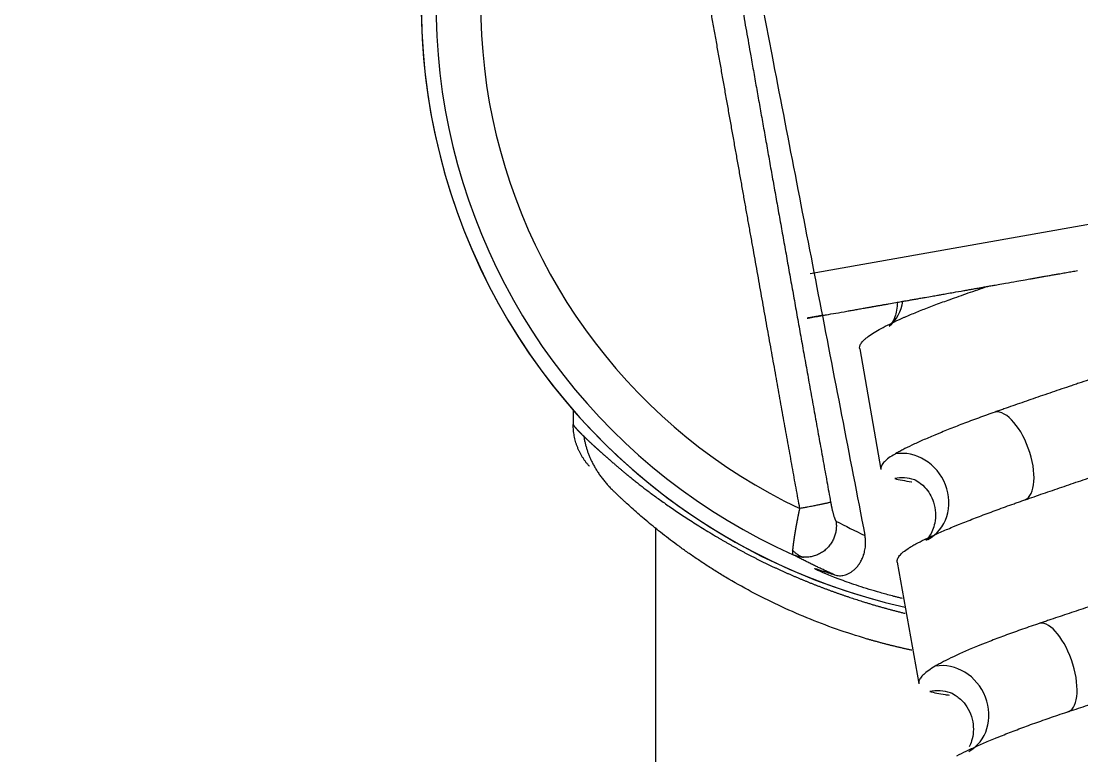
# Model space of a CAD drawing. Header units: millimetres. Extents: x 6110 to 6704, y -2661 to -1821.
# Drawn here: x 6578.83 to 6587.38, y -2227.64 to -2221.71 of the extents above; entities that cross this region are included whole.
import ezdxf

# ---------------------------------------------------------------- set-up
doc = ezdxf.new("R2010")
doc.units = ezdxf.units.MM
doc.header["$LTSCALE"] = 0.1
doc.linetypes.add('HIDDEN2', pattern=[4.7625, 3.175, -1.5875])
doc.layers.add('1', color=4, linetype='HIDDEN2', lineweight=13)
doc.layers.add('DIM', color=3, linetype='Continuous', lineweight=9)

msp = doc.modelspace()

# ---------------------------------------------------------------- hatches: boundary and pattern name
at = {"layer": 'DIM'}
h = msp.add_hatch(dxfattribs=at)
h.set_pattern_fill('ANSI31', color=2)
edge = h.paths.add_edge_path()
edge.add_line((6619.6172, -2595.9805), (6619.6172, -1962.2056))
edge.add_line((6634.6172, -1966.1101), (6619.6172, -1966.1101))
edge.add_line((6634.6172, -2610.9805), (6634.6172, -1966.1101))
edge.add_line((6634.6172, -2610.9805), (6184.4567, -2610.9805))
edge.add_line((6619.6172, -2595.9805), (6184.4567, -2595.9805))
edge.add_line((6184.4567, -2610.9805), (6184.4567, -2595.9805))

# ---------------------------------------------------------------- linework, layer by layer
at = {"layer": '1', "color": 7, "linetype": 'Continuous', "lineweight": -3}
for p, q in [((6589.5166, -2222.9866), (6587.3337, -2223.3715)), ((6587.3337, -2223.3715), (6585.1939, -2223.7488)), ((6585.5942, -2224.3543), (6585.7659, -2225.3278)), ((6583.2843, -2224.849), (6583.2843, -2224.9652)), ((6583.9485, -2225.7957), (6583.9485, -2270.3251)), ((6585.8975, -2226.0746), (6586.0703, -2227.0545))]:
    msp.add_line(p, q, dxfattribs=at)
for radius, start, end in [(4.8559, 134.20339, 245.96987), (4.975, 137.70562, 254.38499), (4.9749, 137.70438, 257.545), (4.495, 135.43494, 244.67667)]:
    msp.add_arc((6587.0343, -2221.5797), radius, start, end, dxfattribs=at)
for centre, major_axis, ratio, start_param, end_param in [((6585.5843, -2223.8922), (0.2337, -0.2933), 0.952552, 0.053218, 0.705149), ((6586.7975, -2225.2215), (0.1244, -0.3538), 0.451265, 6.210199, 9.34865), ((6585.963, -2225.5654), (0.1817, -0.3281), 0.911246, 0.000291, 2.837388), ((6585.925, -2225.769), (0.11, 0.3585), 0.947531, 0.000408, 0.449424), ((6587.1558, -2226.9259), (0.1188, -0.3557), 0.421197, 6.220558, 9.361108), ((6586.2904, -2227.2752), (0.1829, -0.3274), 0.896789, 0.000249, 2.837154), ((6586.2107, -2227.4861), (0.1157, 0.3567), 0.958396, 0.000503, 0.470703)]:
    msp.add_ellipse(centre, major_axis=major_axis, ratio=ratio, start_param=start_param, end_param=end_param, dxfattribs=at)
for points, degree in [([(6584.1228, -2218.0461), (6584.3769, -2219.3578), (6584.6309, -2220.6692), (6584.8849, -2221.9802)], 3), ([(6583.3697, -2225.0571), (6583.4051, -2225.2925), (6583.5953, -2225.4876)], 2), ([(6585.4029, -2225.7432), (6585.4792, -2225.7838), (6585.5571, -2225.8227), (6585.6363, -2225.8596)], 3), ([(6585.0508, -2225.9764), (6585.1028, -2226.0275), (6585.1412, -2226.0355)], 2)]:
    msp.add_open_spline(points, degree=degree, dxfattribs=at)
for points, knots in [([(6585.1116, -2225.6429), (6585.1066, -2225.6152), (6585.0966, -2225.5597), (6585.0815, -2225.4761), (6585.0662, -2225.3916), (6585.0508, -2225.3063), (6585.0353, -2225.2202), (6585.0196, -2225.1333), (6585.0038, -2225.0455), (6584.9879, -2224.957), (6584.9718, -2224.8676), (6584.9556, -2224.7774), (6584.9393, -2224.6864), (6584.9228, -2224.5946), (6584.9062, -2224.5019), (6584.8894, -2224.4085), (6584.8725, -2224.3142), (6584.8555, -2224.2191), (6584.8383, -2224.1232), (6584.821, -2224.0265), (6584.8036, -2223.929), (6584.786, -2223.8306), (6584.7683, -2223.7314), (6584.7505, -2223.6314), (6584.7325, -2223.5306), (6584.7144, -2223.429), (6584.6961, -2223.3266), (6584.6777, -2223.2233), (6584.6592, -2223.1193), (6584.6405, -2223.0144), (6584.6217, -2222.9087), (6584.6028, -2222.8022), (6584.5837, -2222.6948), (6584.5645, -2222.5867), (6584.5452, -2222.4777), (6584.5257, -2222.368), (6584.5061, -2222.2574), (6584.4864, -2222.146), (6584.4665, -2222.0337), (6584.4465, -2221.9207), (6584.4263, -2221.8069), (6584.4061, -2221.6922), (6584.3856, -2221.5767), (6584.3651, -2221.4604), (6584.3444, -2221.3433), (6584.3236, -2221.2254), (6584.3026, -2221.1066), (6584.2815, -2220.9871), (6584.2603, -2220.8667), (6584.239, -2220.7455), (6584.2175, -2220.6235), (6584.1958, -2220.5007), (6584.1741, -2220.3771), (6584.1522, -2220.2526), (6584.1302, -2220.1274), (6584.108, -2220.0013), (6584.0857, -2219.8745), (6584.0633, -2219.7468), (6584.0407, -2219.6183), (6584.018, -2219.4889), (6583.9952, -2219.3588), (6583.9722, -2219.2279), (6583.9491, -2219.0961), (6583.9259, -2218.9636), (6583.9025, -2218.8302), (6583.879, -2218.696), (6583.8554, -2218.561), (6583.8396, -2218.4708), (6583.8317, -2218.4255)], [0, 0, 0, 0, 0.011489, 0.02309, 0.034805, 0.046631, 0.058571, 0.070623, 0.082788, 0.095066, 0.107456, 0.119959, 0.132575, 0.145304, 0.158145, 0.171099, 0.184165, 0.197345, 0.210637, 0.224041, 0.237559, 0.251189, 0.264931, 0.278787, 0.292755, 0.306836, 0.321029, 0.335336, 0.349755, 0.364286, 0.378931, 0.393688, 0.408557, 0.42354, 0.438635, 0.453843, 0.469164, 0.484597, 0.500143, 0.515801, 0.531573, 0.547457, 0.563454, 0.579563, 0.595785, 0.61212, 0.628568, 0.645128, 0.661801, 0.678586, 0.695485, 0.712496, 0.72962, 0.746856, 0.764205, 0.781667, 0.799242, 0.816929, 0.834729, 0.852641, 0.870667, 0.888805, 0.907056, 0.925419, 0.943895, 0.962484, 0.981186, 1, 1, 1, 1]), ([(6584.0834, -2218.3886), (6584.0881, -2218.4156), (6584.0976, -2218.4697), (6584.1118, -2218.5512), (6584.1261, -2218.6331), (6584.1405, -2218.7154), (6584.155, -2218.7983), (6584.1696, -2218.8816), (6584.1842, -2218.9653), (6584.1989, -2219.0495), (6584.2138, -2219.1342), (6584.2287, -2219.2194), (6584.2436, -2219.305), (6584.2587, -2219.3911), (6584.2739, -2219.4776), (6584.2891, -2219.5646), (6584.3044, -2219.6521), (6584.3198, -2219.74), (6584.3353, -2219.8284), (6584.3509, -2219.9173), (6584.3666, -2220.0066), (6584.3823, -2220.0964), (6584.3982, -2220.1867), (6584.4141, -2220.2774), (6584.4301, -2220.3686), (6584.4462, -2220.4603), (6584.4624, -2220.5525), (6584.4787, -2220.6451), (6584.4951, -2220.7382), (6584.5115, -2220.8317), (6584.5281, -2220.9257), (6584.5447, -2221.0202), (6584.5615, -2221.1152), (6584.5783, -2221.2106), (6584.5952, -2221.3065), (6584.6122, -2221.4029), (6584.6293, -2221.4997), (6584.6465, -2221.5971), (6584.6637, -2221.6949), (6584.6811, -2221.7931), (6584.6986, -2221.8919), (6584.7182, -2222.0031), (6584.7402, -2222.1272), (6584.7645, -2222.2642), (6584.789, -2222.4025), (6584.8137, -2222.5419), (6584.8387, -2222.6827), (6584.8639, -2222.8246), (6584.8894, -2222.9678), (6584.9151, -2223.1122), (6584.9411, -2223.2579), (6584.9672, -2223.4048), (6584.9937, -2223.5529), (6585.0204, -2223.7023), (6585.0473, -2223.8529), (6585.0744, -2224.0047), (6585.1019, -2224.1578), (6585.1295, -2224.3121), (6585.1574, -2224.4677), (6585.1856, -2224.6245), (6585.214, -2224.7825), (6585.2427, -2224.9418), (6585.2716, -2225.1024), (6585.3008, -2225.2642), (6585.3302, -2225.4273), (6585.35, -2225.5364), (6585.3599, -2225.5911)], [0, 0, 0, 0, 0.011243, 0.022549, 0.03392, 0.045355, 0.056853, 0.068416, 0.080042, 0.091733, 0.103488, 0.115307, 0.127191, 0.139139, 0.151151, 0.163228, 0.175369, 0.187574, 0.199845, 0.212179, 0.224579, 0.237043, 0.249573, 0.262167, 0.274825, 0.287549, 0.300338, 0.313192, 0.326112, 0.339096, 0.352146, 0.365261, 0.378441, 0.391687, 0.404999, 0.418376, 0.431819, 0.445327, 0.458902, 0.472542, 0.486248, 0.50002, 0.518872, 0.537895, 0.557088, 0.576453, 0.595989, 0.615696, 0.635575, 0.655626, 0.675849, 0.696245, 0.716812, 0.737553, 0.758466, 0.779553, 0.800813, 0.822247, 0.843855, 0.865637, 0.887593, 0.909724, 0.93203, 0.954511, 0.977168, 1, 1, 1, 1]), ([(6584.8849, -2221.9802), (6585.0102, -2222.6268), (6585.1355, -2223.2733), (6585.3859, -2224.566), (6585.511, -2225.2123), (6585.6361, -2225.8583)], [0, 0, 0, 0, 0.5, 0.5, 1, 1, 1, 1]), ([(6585.2897, -2224.0867), (6585.2877, -2224.0871), (6585.2814, -2224.0882), (6585.2733, -2224.0896), (6585.2626, -2224.0915), (6585.2491, -2224.0939), (6585.2366, -2224.0961), (6585.2268, -2224.0978), (6585.221, -2224.0988), (6585.2152, -2224.0998), (6585.2095, -2224.1009), (6585.2038, -2224.1019), (6585.1968, -2224.1031), (6585.1899, -2224.1043), (6585.1843, -2224.1053), (6585.1812, -2224.1058), (6585.1794, -2224.1062), (6585.1783, -2224.1064), (6585.1773, -2224.1065), (6585.1764, -2224.1067), (6585.1755, -2224.1068), (6585.1747, -2224.107), (6585.174, -2224.1071), (6585.1733, -2224.1072), (6585.1727, -2224.1073), (6585.1722, -2224.1074), (6585.1717, -2224.1075), (6585.1713, -2224.1076), (6585.171, -2224.1076), (6585.1708, -2224.1077), (6585.1706, -2224.1077), (6585.1705, -2224.1077), (6585.1704, -2224.1077), (6585.1703, -2224.1078), (6585.1702, -2224.1078), (6585.17, -2224.1078), (6585.1698, -2224.1078), (6585.1699, -2224.1078), (6585.1708, -2224.1077), (6585.1728, -2224.1073), (6585.1757, -2224.1068), (6585.1799, -2224.1061), (6585.1867, -2224.1049), (6585.1957, -2224.1033), (6585.2054, -2224.1016), (6585.2198, -2224.099), (6585.2399, -2224.0955), (6585.2666, -2224.0908), (6585.2953, -2224.0857), (6585.3377, -2224.0782), (6585.3998, -2224.0673), (6585.4702, -2224.0549), (6585.5265, -2224.045), (6585.5633, -2224.0385), (6585.6018, -2224.0317), (6585.6321, -2224.0263), (6585.6533, -2224.0226), (6585.6647, -2224.0206), (6585.6762, -2224.0186), (6585.6857, -2224.0169), (6585.6931, -2224.0156), (6585.6975, -2224.0148), (6585.7031, -2224.0138), (6585.7159, -2224.0116), (6585.7369, -2224.0079), (6585.7582, -2224.0041), (6585.7739, -2224.0013), (6585.7845, -2223.9995), (6585.7971, -2223.9973), (6585.8116, -2223.9947), (6585.841, -2223.9895), (6585.8801, -2223.9826), (6585.9238, -2223.9749), (6585.9523, -2223.9699), (6585.9716, -2223.9665), (6585.9868, -2223.9638), (6586.0034, -2223.9609), (6586.0202, -2223.9579), (6586.0371, -2223.9549), (6586.0541, -2223.9519), (6586.0712, -2223.9489), (6586.0885, -2223.9459), (6586.1058, -2223.9428), (6586.1354, -2223.9376), (6586.1737, -2223.9308), (6586.2174, -2223.9231), (6586.2497, -2223.9174), (6586.2749, -2223.913), (6586.3067, -2223.9074), (6586.3593, -2223.8981), (6586.4166, -2223.888), (6586.4687, -2223.8788), (6586.5048, -2223.8724), (6586.5417, -2223.8659), (6586.5793, -2223.8593), (6586.6162, -2223.8528), (6586.6525, -2223.8464), (6586.6835, -2223.8409), (6586.7227, -2223.834), (6586.7799, -2223.8239), (6586.853, -2223.8111), (6586.9223, -2223.7988), (6586.9712, -2223.7902), (6587.0065, -2223.784), (6587.0353, -2223.7789), (6587.0642, -2223.7738), (6587.0957, -2223.7683), (6587.129, -2223.7624), (6587.1632, -2223.7564), (6587.1926, -2223.7512), (6587.2181, -2223.7467), (6587.2405, -2223.7427), (6587.2627, -2223.7388), (6587.2847, -2223.7349), (6587.3064, -2223.7311), (6587.328, -2223.7273), (6587.3423, -2223.7248), (6587.3495, -2223.7235)], [0, 0, 0, 0, 0.004356, 0.013868, 0.018939, 0.030778, 0.049384, 0.055479, 0.061903, 0.068658, 0.075742, 0.083157, 0.090902, 0.105236, 0.115758, 0.122465, 0.125358, 0.128078, 0.130797, 0.133517, 0.136236, 0.138955, 0.141674, 0.144393, 0.147111, 0.149829, 0.152547, 0.155264, 0.157982, 0.160698, 0.163415, 0.166131, 0.166863, 0.168216, 0.17019, 0.172785, 0.177865, 0.18181, 0.193702, 0.206903, 0.211611, 0.223097, 0.241358, 0.254363, 0.268348, 0.283311, 0.308431, 0.33202, 0.354081, 0.374613, 0.419462, 0.464312, 0.480287, 0.496264, 0.512242, 0.528221, 0.532581, 0.53694, 0.5413, 0.545661, 0.547617, 0.549568, 0.550768, 0.553787, 0.563681, 0.573573, 0.576602, 0.580281, 0.584611, 0.589591, 0.595222, 0.614311, 0.62834, 0.637311, 0.641225, 0.646343, 0.651461, 0.656579, 0.661697, 0.666814, 0.671932, 0.67705, 0.682168, 0.687285, 0.70299, 0.715367, 0.724416, 0.730138, 0.736394, 0.750707, 0.773075, 0.78242, 0.791883, 0.801465, 0.811166, 0.820986, 0.829915, 0.838846, 0.844529, 0.859579, 0.881803, 0.89881, 0.910597, 0.917571, 0.924554, 0.931547, 0.938549, 0.947425, 0.955636, 0.963184, 0.968601, 0.973965, 0.979277, 0.984537, 0.989744, 0.994898, 1, 1, 1, 1]), ([(6586.3238, -2223.956), (6586.3713, -2223.9391), (6586.42, -2223.9219), (6586.5199, -2223.8869), (6586.5711, -2223.869), (6586.6235, -2223.8508)], [0, 0, 0, 0, 0.5, 0.5, 1, 1, 1, 1]), ([(6585.6637, -2224.2549), (6585.6774, -2224.2448), (6585.693, -2224.2344), (6585.7277, -2224.2129), (6585.7661, -2224.1907), (6585.8116, -2224.1671), (6585.8607, -2224.1429), (6585.8871, -2224.1305), (6585.9224, -2224.1145), (6585.9296, -2224.1113), (6585.9441, -2224.1048), (6585.9661, -2224.0951), (6585.989, -2224.0853), (6586.0357, -2224.0656), (6586.101, -2224.039), (6586.2074, -2223.9981), (6586.284, -2223.9701), (6586.3238, -2223.956)], [0, 0, 0, 0, 0.125, 0.125, 0.25, 0.375, 0.375, 0.5, 0.5, 0.53125, 0.53125, 0.5625, 0.625, 0.625, 0.75, 0.875, 1, 1, 1, 1]), ([(6585.8982, -2223.9777), (6585.8952, -2224.0256), (6585.8862, -2224.0945), (6585.8573, -2224.1386), (6585.8469, -2224.1529)], [0, 0, 0, 0, 0.574876, 1, 1, 1, 1]), ([(6585.5942, -2224.3544), (6585.5932, -2224.3488), (6585.5933, -2224.3431), (6585.5961, -2224.329), (6585.6034, -2224.3121), (6585.6188, -2224.2939), (6585.6333, -2224.2796), (6585.6413, -2224.2724), (6585.6505, -2224.265), (6585.6569, -2224.26), (6585.6603, -2224.2575), (6585.6637, -2224.2549)], [0, 0, 0, 0, 0.197136, 0.197136, 0.464757, 0.732379, 0.732379, 0.866189, 0.933095, 0.933095, 1, 1, 1, 1]), ([(6587.9141, -2224.4508), (6587.8616, -2224.4677), (6587.809, -2224.4847), (6587.7038, -2224.5189), (6587.5985, -2224.5533), (6587.4931, -2224.5882), (6587.414, -2224.6145), (6587.3876, -2224.6233), (6587.3481, -2224.6366), (6587.3349, -2224.641), (6587.3085, -2224.6498), (6587.2953, -2224.6543), (6587.2295, -2224.6764), (6587.1776, -2224.694), (6587.0753, -2224.7289), (6586.9745, -2224.7635), (6586.8765, -2224.7975), (6586.8041, -2224.8228), (6586.7801, -2224.8312), (6586.7445, -2224.8437), (6586.7327, -2224.8479), (6586.7091, -2224.8562), (6586.6973, -2224.8603), (6586.6857, -2224.8645)], [0, 0, 0, 0, 0.125, 0.125, 0.25, 0.375, 0.375, 0.4375, 0.4375, 0.46875, 0.46875, 0.5, 0.5, 0.625, 0.625, 0.75, 0.875, 0.875, 0.9375, 0.9375, 0.96875, 0.96875, 1, 1, 1, 1]), ([(6586.6857, -2224.8645), (6586.6393, -2224.8809), (6586.5945, -2224.8971), (6586.5077, -2224.9289), (6586.4238, -2224.9604), (6586.3457, -2224.9908), (6586.2893, -2225.0134), (6586.2617, -2225.0245), (6586.2348, -2225.0356), (6586.2171, -2225.0429), (6586.2084, -2225.0465), (6586.1652, -2225.0647), (6586.1326, -2225.0787), (6586.0714, -2225.1059), (6586.0141, -2225.1323), (6585.9645, -2225.1568), (6585.9303, -2225.1746), (6585.9139, -2225.1833), (6585.8986, -2225.1918), (6585.8887, -2225.1974), (6585.8839, -2225.2001), (6585.8792, -2225.2029)], [0, 0, 0, 0, 0.125, 0.125, 0.25, 0.375, 0.375, 0.4375, 0.46875, 0.46875, 0.5, 0.5, 0.625, 0.625, 0.75, 0.875, 0.875, 0.9375, 0.96875, 0.96875, 1, 1, 1, 1]), ([(6583.2843, -2224.9652), (6583.2843, -2224.9653), (6583.2843, -2224.9655), (6583.2844, -2224.9658), (6583.2845, -2224.9662), (6583.2846, -2224.9666), (6583.2848, -2224.967), (6583.285, -2224.9675), (6583.2853, -2224.968), (6583.2856, -2224.9686), (6583.286, -2224.9692), (6583.2864, -2224.9698), (6583.2868, -2224.9705), (6583.2873, -2224.9712), (6583.2878, -2224.972), (6583.2884, -2224.9728), (6583.289, -2224.9736), (6583.2896, -2224.9745), (6583.2903, -2224.9754), (6583.291, -2224.9764), (6583.2918, -2224.9774), (6583.2926, -2224.9785), (6583.2935, -2224.9795), (6583.2944, -2224.9807), (6583.2954, -2224.9818), (6583.2964, -2224.983), (6583.2974, -2224.9843), (6583.2985, -2224.9856), (6583.2997, -2224.9869), (6583.3008, -2224.9883), (6583.3021, -2224.9897), (6583.3033, -2224.9912), (6583.3047, -2224.9927), (6583.306, -2224.9942), (6583.3074, -2224.9958), (6583.3089, -2224.9974), (6583.3104, -2224.999), (6583.3119, -2225.0007), (6583.3135, -2225.0025), (6583.3152, -2225.0042), (6583.3169, -2225.0061), (6583.3186, -2225.0079), (6583.3204, -2225.0098), (6583.3222, -2225.0118), (6583.3241, -2225.0137), (6583.326, -2225.0158), (6583.328, -2225.0178), (6583.33, -2225.0199), (6583.3321, -2225.0221), (6583.3342, -2225.0243), (6583.3364, -2225.0265), (6583.3386, -2225.0287), (6583.3409, -2225.031), (6583.3432, -2225.0334), (6583.3455, -2225.0358), (6583.348, -2225.0382), (6583.3504, -2225.0407), (6583.3529, -2225.0432), (6583.3555, -2225.0457), (6583.3581, -2225.0483), (6583.3608, -2225.0509), (6583.3635, -2225.0536), (6583.3662, -2225.0563), (6583.369, -2225.0591), (6583.3719, -2225.0619), (6583.3748, -2225.0647), (6583.3778, -2225.0676), (6583.3808, -2225.0705), (6583.3839, -2225.0734), (6583.387, -2225.0764), (6583.3901, -2225.0795), (6583.3934, -2225.0825), (6583.3966, -2225.0857), (6583.4, -2225.0888), (6583.4033, -2225.092), (6583.4068, -2225.0952), (6583.4102, -2225.0985), (6583.4138, -2225.1018), (6583.4174, -2225.1052), (6583.421, -2225.1086), (6583.4247, -2225.112), (6583.4284, -2225.1155), (6583.4322, -2225.119), (6583.4361, -2225.1226), (6583.44, -2225.1262), (6583.4439, -2225.1298), (6583.4479, -2225.1335), (6583.452, -2225.1373), (6583.4561, -2225.141), (6583.4603, -2225.1448), (6583.4645, -2225.1487), (6583.4688, -2225.1526), (6583.4731, -2225.1565), (6583.4775, -2225.1604), (6583.482, -2225.1645), (6583.4865, -2225.1685), (6583.491, -2225.1726), (6583.4956, -2225.1767), (6583.5003, -2225.1809), (6583.505, -2225.1851), (6583.5098, -2225.1894), (6583.5146, -2225.1936), (6583.5195, -2225.198), (6583.5244, -2225.2023), (6583.5294, -2225.2068), (6583.5345, -2225.2112), (6583.5396, -2225.2157), (6583.5447, -2225.2202), (6583.5499, -2225.2248), (6583.5552, -2225.2294), (6583.5606, -2225.2341), (6583.5659, -2225.2388), (6583.5714, -2225.2435), (6583.5769, -2225.2483), (6583.5824, -2225.2531), (6583.5881, -2225.258), (6583.5937, -2225.2629), (6583.5995, -2225.2678), (6583.6052, -2225.2728), (6583.6111, -2225.2778), (6583.6204, -2225.2858), (6583.6336, -2225.2972), (6583.6513, -2225.3123), (6583.6704, -2225.3285), (6583.6909, -2225.3457), (6583.7128, -2225.364), (6583.7363, -2225.3833), (6583.7615, -2225.4038), (6583.7883, -2225.4252), (6583.8169, -2225.4478), (6583.8473, -2225.4714), (6583.8797, -2225.496), (6583.9141, -2225.5217), (6583.9506, -2225.5485), (6583.9892, -2225.5764), (6584.0301, -2225.6053), (6584.0733, -2225.6352), (6584.119, -2225.6662), (6584.1671, -2225.6983), (6584.2178, -2225.7315), (6584.2711, -2225.7657), (6584.3272, -2225.8009), (6584.3861, -2225.8372), (6584.4337, -2225.8661), (6584.4686, -2225.8869), (6584.4899, -2225.8995), (6584.5113, -2225.9119), (6584.5327, -2225.9242), (6584.5542, -2225.9364), (6584.5758, -2225.9485), (6584.5974, -2225.9605), (6584.6192, -2225.9723), (6584.6409, -2225.9841), (6584.6628, -2225.9958), (6584.6847, -2226.0073), (6584.7067, -2226.0188), (6584.7287, -2226.0301), (6584.7507, -2226.0413), (6584.7728, -2226.0525), (6584.795, -2226.0635), (6584.8172, -2226.0744), (6584.8394, -2226.0852), (6584.8617, -2226.0959), (6584.884, -2226.1064), (6584.9064, -2226.1169), (6584.9288, -2226.1273), (6584.9512, -2226.1375), (6584.9736, -2226.1477), (6584.9961, -2226.1577), (6585.0186, -2226.1676), (6585.0411, -2226.1775), (6585.0636, -2226.1872), (6585.0861, -2226.1968), (6585.1087, -2226.2063), (6585.1312, -2226.2157), (6585.1538, -2226.225), (6585.1764, -2226.2341), (6585.199, -2226.2432), (6585.2216, -2226.2522), (6585.2441, -2226.261), (6585.2667, -2226.2698), (6585.2893, -2226.2784), (6585.3119, -2226.2869), (6585.3344, -2226.2953), (6585.357, -2226.3037), (6585.3795, -2226.3119), (6585.4021, -2226.3199), (6585.4246, -2226.3279), (6585.4471, -2226.3358), (6585.4696, -2226.3436), (6585.492, -2226.3512), (6585.5145, -2226.3588), (6585.5369, -2226.3662), (6585.5593, -2226.3736), (6585.5816, -2226.3808), (6585.604, -2226.3879), (6585.6279, -2226.3955), (6585.6536, -2226.4034), (6585.681, -2226.4117), (6585.7084, -2226.4199), (6585.7358, -2226.4279), (6585.7633, -2226.4358), (6585.7908, -2226.4435), (6585.8184, -2226.4511), (6585.8459, -2226.4586), (6585.8736, -2226.4659), (6585.9012, -2226.473), (6585.9289, -2226.48), (6585.9488, -2226.485), (6585.9596, -2226.4876), (6585.9611, -2226.488)], [0, 0, 0, 0, 0.002441, 0.004886, 0.007335, 0.009787, 0.012243, 0.014702, 0.017165, 0.019632, 0.022103, 0.024578, 0.027056, 0.029538, 0.032024, 0.034514, 0.037008, 0.039506, 0.042008, 0.044514, 0.047024, 0.049538, 0.052056, 0.054578, 0.057104, 0.059634, 0.062168, 0.064707, 0.06725, 0.069797, 0.072348, 0.074904, 0.077464, 0.080028, 0.082597, 0.085169, 0.087747, 0.090328, 0.092915, 0.095505, 0.0981, 0.1007, 0.103304, 0.105912, 0.108525, 0.111143, 0.113765, 0.116392, 0.119024, 0.12166, 0.124301, 0.126947, 0.129597, 0.132252, 0.134912, 0.137576, 0.140246, 0.14292, 0.145599, 0.148283, 0.150972, 0.153665, 0.156364, 0.159067, 0.161776, 0.164489, 0.167208, 0.169931, 0.17266, 0.175393, 0.178132, 0.180876, 0.183625, 0.186378, 0.189138, 0.191902, 0.194671, 0.197446, 0.200225, 0.203011, 0.205801, 0.208596, 0.211397, 0.214203, 0.217015, 0.219831, 0.222653, 0.225481, 0.228314, 0.231152, 0.233996, 0.236845, 0.239699, 0.242559, 0.245425, 0.248296, 0.251172, 0.254054, 0.256942, 0.259835, 0.262733, 0.265637, 0.268547, 0.271463, 0.274384, 0.277311, 0.280243, 0.283181, 0.286125, 0.289074, 0.292029, 0.29499, 0.297957, 0.300929, 0.303908, 0.306892, 0.309882, 0.312877, 0.315879, 0.318886, 0.321899, 0.330156, 0.338879, 0.34807, 0.357728, 0.367853, 0.378446, 0.389507, 0.401037, 0.413034, 0.4255, 0.438434, 0.451837, 0.465709, 0.480049, 0.494859, 0.510137, 0.525884, 0.5421, 0.558785, 0.575939, 0.593562, 0.611654, 0.630216, 0.636493, 0.642745, 0.64897, 0.655168, 0.661341, 0.667488, 0.673609, 0.679704, 0.685772, 0.691815, 0.697832, 0.703823, 0.709788, 0.715727, 0.721641, 0.727528, 0.73339, 0.739226, 0.745037, 0.750821, 0.75658, 0.762314, 0.768022, 0.773704, 0.779361, 0.784992, 0.790598, 0.796178, 0.801733, 0.807262, 0.812766, 0.818245, 0.823699, 0.829127, 0.83453, 0.839908, 0.845261, 0.850589, 0.855891, 0.861169, 0.866422, 0.871649, 0.876852, 0.88203, 0.887183, 0.892311, 0.897415, 0.902494, 0.907548, 0.912577, 0.917582, 0.922563, 0.927519, 0.933568, 0.939601, 0.945617, 0.951617, 0.957601, 0.963569, 0.969521, 0.975458, 0.981378, 0.987283, 0.993173, 0.999047, 1, 1, 1, 1]), ([(6586.9099, -2225.5784), (6586.9577, -2225.5618), (6587.0062, -2225.5449), (6587.1043, -2225.511), (6587.2038, -2225.4769), (6587.3057, -2225.4422), (6587.3831, -2225.416), (6587.409, -2225.4072), (6587.4482, -2225.394), (6587.4613, -2225.3896), (6587.4876, -2225.3808), (6587.5007, -2225.3763), (6587.5667, -2225.3542), (6587.6192, -2225.3366), (6587.7241, -2225.3018), (6587.8286, -2225.2672), (6587.9326, -2225.2331), (6588.0363, -2225.1992), (6588.0879, -2225.1824), (6588.1395, -2225.1658)], [0, 0, 0, 0, 0.125, 0.125, 0.25, 0.375, 0.375, 0.4375, 0.4375, 0.46875, 0.46875, 0.5, 0.5, 0.625, 0.625, 0.75, 0.875, 0.875, 1, 1, 1, 1]), ([(6585.8792, -2225.2029), (6585.8603, -2225.2138), (6585.8439, -2225.2244), (6585.8156, -2225.2451), (6585.792, -2225.2652), (6585.7776, -2225.2841), (6585.7703, -2225.2978), (6585.7684, -2225.3023), (6585.7666, -2225.3089), (6585.7661, -2225.3111), (6585.7654, -2225.3155), (6585.7652, -2225.3176), (6585.7652, -2225.3224), (6585.7654, -2225.325), (6585.7658, -2225.3276)], [0, 0, 0, 0, 0.231704, 0.231704, 0.463407, 0.695111, 0.695111, 0.810963, 0.810963, 0.868889, 0.868889, 0.926815, 0.926815, 1, 1, 1, 1]), ([(6585.8765, -2225.4008), (6585.8949, -2225.4058), (6585.9155, -2225.4104), (6585.9608, -2225.419), (6585.9866, -2225.4231), (6586.0145, -2225.4268), (6586.0156, -2225.427)], [0, 0, 0, 0, 0.490227, 0.490227, 0.980454, 1, 1, 1, 1]), ([(6586.0347, -2225.409), (6586.0352, -2225.4067), (6586.0486, -2225.4158), (6586.1239, -2225.4641), (6586.2053, -2225.5924), (6586.212, -2225.7579), (6586.1607, -2225.8649), (6586.1359, -2225.8928), (6586.1288, -2225.8999)], [0, 0, 0, 0, 0.161404, 0.322586, 0.50484, 0.709675, 0.879014, 1, 1, 1, 1]), ([(6586.0138, -2226.7851), (6586.0122, -2226.7847), (6586.0063, -2226.7835), (6585.9962, -2226.7813), (6585.9834, -2226.7785), (6585.9707, -2226.7757), (6585.958, -2226.7729), (6585.9453, -2226.77), (6585.9326, -2226.7671), (6585.9199, -2226.7642), (6585.9073, -2226.7612), (6585.8946, -2226.7582), (6585.8819, -2226.7552), (6585.8693, -2226.7521), (6585.8567, -2226.749), (6585.844, -2226.7458), (6585.8314, -2226.7427), (6585.8188, -2226.7395), (6585.8062, -2226.7362), (6585.7936, -2226.733), (6585.7811, -2226.7297), (6585.7685, -2226.7263), (6585.7559, -2226.723), (6585.7434, -2226.7196), (6585.7309, -2226.7161), (6585.7183, -2226.7127), (6585.7058, -2226.7092), (6585.6933, -2226.7056), (6585.6808, -2226.7021), (6585.6683, -2226.6985), (6585.5751, -2226.6713), (6585.4041, -2226.6162), (6585.1646, -2226.5248), (6584.9355, -2226.4235), (6584.7173, -2226.3136), (6584.55, -2226.2188), (6584.4271, -2226.1435), (6584.3446, -2226.0907), (6584.2659, -2226.0381), (6584.1911, -2225.986), (6584.12, -2225.9345), (6584.0526, -2225.8839), (6583.9887, -2225.8343), (6583.9284, -2225.7858), (6583.8714, -2225.7385), (6583.8177, -2225.6927), (6583.7673, -2225.6484), (6583.7323, -2225.6168), (6583.7107, -2225.5969), (6583.7012, -2225.5882), (6583.6919, -2225.5795), (6583.6827, -2225.571), (6583.6737, -2225.5626), (6583.6649, -2225.5543), (6583.6562, -2225.5461), (6583.6477, -2225.5381), (6583.6394, -2225.5301), (6583.6313, -2225.5223), (6583.6233, -2225.5146), (6583.6155, -2225.507), (6583.6078, -2225.4996), (6583.6003, -2225.4923), (6583.593, -2225.4851), (6583.5858, -2225.478), (6583.5791, -2225.4714), (6583.5748, -2225.4671), (6583.5728, -2225.4651)], [0, 0, 0, 0, 0.001415, 0.00506, 0.008707, 0.012358, 0.016012, 0.01967, 0.023331, 0.026995, 0.030663, 0.034334, 0.038009, 0.041687, 0.045369, 0.049055, 0.052744, 0.056437, 0.060133, 0.063833, 0.067537, 0.071245, 0.074957, 0.078672, 0.082392, 0.086115, 0.089843, 0.093574, 0.097309, 0.101049, 0.104793, 0.181309, 0.258242, 0.335864, 0.414437, 0.494215, 0.529293, 0.563872, 0.597972, 0.631615, 0.664822, 0.697617, 0.730023, 0.762064, 0.793767, 0.825156, 0.856261, 0.887107, 0.893654, 0.900172, 0.906661, 0.913122, 0.919554, 0.925958, 0.932335, 0.938684, 0.945006, 0.951302, 0.957571, 0.963815, 0.970033, 0.976226, 0.982394, 0.988538, 0.994657, 1, 1, 1, 1]), ([(6585.3599, -2225.5911), (6585.359, -2225.5915), (6585.3568, -2225.5923), (6585.3517, -2225.5939), (6585.3443, -2225.5959), (6585.3346, -2225.5983), (6585.3243, -2225.6008), (6585.3135, -2225.6032), (6585.2982, -2225.6066), (6585.2777, -2225.6109), (6585.2546, -2225.6157), (6585.2337, -2225.6198), (6585.2165, -2225.6232), (6585.1973, -2225.6269), (6585.1752, -2225.6311), (6585.1532, -2225.6353), (6585.1317, -2225.6392), (6585.1189, -2225.6415), (6585.1117, -2225.6428)], [0, 0, 0, 0, 0.031247, 0.062497, 0.124997, 0.187497, 0.249997, 0.312497, 0.374997, 0.499997, 0.624998, 0.687498, 0.749998, 0.812498, 0.874998, 0.937498, 0.968748, 1, 1, 1, 1]), ([(6585.3599, -2225.5911), (6585.3601, -2225.5922), (6585.3604, -2225.5943), (6585.361, -2225.5974), (6585.3616, -2225.6005), (6585.3622, -2225.6036), (6585.3628, -2225.6067), (6585.3634, -2225.6099), (6585.364, -2225.613), (6585.3646, -2225.6161), (6585.3653, -2225.6192), (6585.3659, -2225.6224), (6585.3666, -2225.6255), (6585.3672, -2225.6286), (6585.3679, -2225.6318), (6585.3686, -2225.6349), (6585.3693, -2225.638), (6585.37, -2225.6412), (6585.3714, -2225.6476), (6585.3736, -2225.6571), (6585.3766, -2225.6694), (6585.3796, -2225.681), (6585.3826, -2225.6922), (6585.3856, -2225.7025), (6585.3885, -2225.712), (6585.3913, -2225.7203), (6585.3934, -2225.7261), (6585.395, -2225.73), (6585.396, -2225.7325), (6585.397, -2225.7347), (6585.398, -2225.7366), (6585.3989, -2225.7383), (6585.3998, -2225.7398), (6585.4006, -2225.741), (6585.4014, -2225.742), (6585.4021, -2225.7428), (6585.4026, -2225.7431), (6585.4029, -2225.7432)], [0, 0, 0, 0, 0.014624, 0.029279, 0.043969, 0.058701, 0.073481, 0.088314, 0.103207, 0.118165, 0.133194, 0.148299, 0.163486, 0.178761, 0.194128, 0.209594, 0.225163, 0.24084, 0.256631, 0.322065, 0.386874, 0.451417, 0.516062, 0.581091, 0.643943, 0.705069, 0.76496, 0.789936, 0.814456, 0.838564, 0.862307, 0.885735, 0.908898, 0.931852, 0.954649, 0.977346, 1, 1, 1, 1]), ([(6586.047, -2225.928), (6586.0685, -2225.9165), (6586.092, -2225.9047), (6586.1429, -2225.88), (6586.1977, -2225.8544), (6586.2602, -2225.8271), (6586.31, -2225.8059), (6586.3357, -2225.7951), (6586.3624, -2225.7841), (6586.3805, -2225.7767), (6586.3896, -2225.7729), (6586.4358, -2225.7543), (6586.4741, -2225.7391), (6586.5536, -2225.7082), (6586.636, -2225.6769), (6586.724, -2225.6446), (6586.7921, -2225.6201), (6586.8152, -2225.6118), (6586.8504, -2225.5993), (6586.8622, -2225.5952), (6586.886, -2225.5868), (6586.8979, -2225.5826), (6586.9099, -2225.5784)], [0, 0, 0, 0, 0.125, 0.125, 0.25, 0.375, 0.375, 0.4375, 0.46875, 0.46875, 0.5, 0.5, 0.625, 0.625, 0.75, 0.875, 0.875, 0.9375, 0.9375, 0.96875, 0.96875, 1, 1, 1, 1]), ([(6585.0569, -2226.0148), (6585.0568, -2226.0147), (6585.0567, -2226.0146), (6585.0565, -2226.0143), (6585.0563, -2226.014), (6585.0561, -2226.0136), (6585.0559, -2226.0132), (6585.0557, -2226.0127), (6585.0556, -2226.0121), (6585.0554, -2226.0114), (6585.0553, -2226.0107), (6585.0552, -2226.01), (6585.0551, -2226.0091), (6585.055, -2226.0082), (6585.0549, -2226.0072), (6585.0548, -2226.0062), (6585.0547, -2226.0051), (6585.0547, -2226.0039), (6585.0547, -2226.0027), (6585.0546, -2226.0014), (6585.0546, -2226), (6585.0546, -2225.9985), (6585.0547, -2225.997), (6585.0547, -2225.9954), (6585.0547, -2225.9937), (6585.0548, -2225.992), (6585.0549, -2225.9902), (6585.055, -2225.9883), (6585.0551, -2225.9864), (6585.0552, -2225.9843), (6585.0554, -2225.9822), (6585.0555, -2225.9801), (6585.0557, -2225.9778), (6585.0559, -2225.9755), (6585.0561, -2225.9731), (6585.0563, -2225.9707), (6585.0565, -2225.9681), (6585.0568, -2225.9655), (6585.0571, -2225.9629), (6585.0573, -2225.9601), (6585.0576, -2225.9573), (6585.058, -2225.9544), (6585.0583, -2225.9514), (6585.0586, -2225.9484), (6585.059, -2225.9453), (6585.0594, -2225.9421), (6585.0598, -2225.9388), (6585.0602, -2225.9355), (6585.0606, -2225.9321), (6585.0611, -2225.9286), (6585.0616, -2225.925), (6585.062, -2225.9214), (6585.0625, -2225.9177), (6585.0631, -2225.914), (6585.0636, -2225.9101), (6585.0641, -2225.9062), (6585.0647, -2225.9022), (6585.0653, -2225.8982), (6585.0659, -2225.8941), (6585.0664, -2225.8903), (6585.067, -2225.8869), (6585.0674, -2225.8838), (6585.0679, -2225.8806), (6585.0684, -2225.8772), (6585.0689, -2225.8737), (6585.0695, -2225.8701), (6585.07, -2225.8662), (6585.0706, -2225.8623), (6585.0713, -2225.8581), (6585.0719, -2225.8538), (6585.0726, -2225.8494), (6585.0734, -2225.8448), (6585.0741, -2225.84), (6585.0749, -2225.835), (6585.0758, -2225.8299), (6585.0766, -2225.8246), (6585.0776, -2225.8191), (6585.0785, -2225.8135), (6585.0795, -2225.8077), (6585.0806, -2225.8016), (6585.0817, -2225.7955), (6585.0828, -2225.7891), (6585.084, -2225.7825), (6585.0852, -2225.7758), (6585.0865, -2225.7688), (6585.0878, -2225.7617), (6585.0892, -2225.7544), (6585.0906, -2225.7469), (6585.0921, -2225.7392), (6585.0937, -2225.7313), (6585.0952, -2225.7233), (6585.0969, -2225.715), (6585.0985, -2225.7066), (6585.1003, -2225.698), (6585.1021, -2225.6892), (6585.1039, -2225.6803), (6585.1058, -2225.6712), (6585.1077, -2225.6619), (6585.1096, -2225.6524), (6585.111, -2225.6461), (6585.1116, -2225.6429)], [0, 0, 0, 0, 0.008206, 0.01644, 0.024702, 0.032992, 0.04131, 0.049656, 0.05803, 0.066433, 0.074864, 0.083323, 0.091811, 0.100327, 0.108872, 0.117446, 0.126048, 0.134679, 0.143339, 0.152029, 0.160747, 0.169494, 0.178271, 0.187077, 0.195912, 0.204776, 0.21367, 0.222594, 0.231547, 0.240529, 0.249541, 0.258583, 0.267655, 0.276757, 0.285888, 0.295049, 0.304241, 0.313462, 0.322713, 0.331995, 0.341307, 0.350648, 0.36002, 0.369423, 0.378856, 0.388319, 0.397812, 0.407336, 0.416891, 0.426476, 0.436091, 0.445737, 0.455414, 0.465121, 0.474859, 0.484628, 0.494427, 0.504257, 0.514118, 0.52401, 0.530879, 0.538007, 0.545393, 0.553037, 0.56094, 0.569101, 0.577521, 0.586199, 0.595135, 0.604329, 0.613782, 0.623493, 0.633462, 0.643689, 0.654174, 0.664918, 0.675919, 0.687178, 0.698695, 0.71047, 0.722503, 0.734793, 0.747342, 0.760147, 0.77321, 0.786531, 0.800109, 0.813944, 0.828036, 0.842386, 0.856992, 0.871855, 0.886975, 0.902352, 0.917986, 0.933876, 0.950023, 0.966425, 0.983085, 1, 1, 1, 1]), ([(6585.4029, -2225.7432), (6585.4043, -2225.7522), (6585.4054, -2225.7616), (6585.4063, -2225.7811), (6585.4063, -2225.7912), (6585.4048, -2225.8118), (6585.4034, -2225.8224), (6585.3991, -2225.8439), (6585.3962, -2225.8547), (6585.3888, -2225.8764), (6585.3842, -2225.8872), (6585.3735, -2225.9084), (6585.3673, -2225.9187), (6585.3533, -2225.9387), (6585.3455, -2225.9483), (6585.3285, -2225.9663), (6585.3192, -2225.9747), (6585.2997, -2225.9901), (6585.2893, -2225.9971), (6585.2678, -2226.0093), (6585.2567, -2226.0146), (6585.2341, -2226.0233), (6585.2226, -2226.0268), (6585.1996, -2226.0321), (6585.1881, -2226.0339), (6585.1655, -2226.0358), (6585.1544, -2226.0359), (6585.142, -2226.0353), (6585.1404, -2226.0352), (6585.1389, -2226.0351)], [0, 0, 0, 0, 0.07607, 0.07607, 0.152141, 0.152141, 0.228211, 0.228211, 0.304281, 0.304281, 0.380351, 0.380351, 0.456422, 0.456422, 0.532492, 0.532492, 0.608562, 0.608562, 0.684633, 0.684633, 0.760703, 0.760703, 0.836773, 0.836773, 0.912844, 0.912844, 0.988914, 0.988914, 1, 1, 1, 1]), ([(6585.3925, -2226.1775), (6585.4049, -2226.1816), (6585.4175, -2226.1837), (6585.443, -2226.1844), (6585.456, -2226.1831), (6585.4824, -2226.1767), (6585.4958, -2226.1717), (6585.5127, -2226.1628), (6585.5161, -2226.1608), (6585.5229, -2226.1567), (6585.5262, -2226.1545), (6585.5363, -2226.1476), (6585.5429, -2226.1424), (6585.556, -2226.1308), (6585.5625, -2226.1244), (6585.572, -2226.1139), (6585.5752, -2226.1102), (6585.5814, -2226.1024), (6585.5845, -2226.0984), (6585.5935, -2226.0857), (6585.5993, -2226.0765), (6585.6101, -2226.0568), (6585.6152, -2226.0461), (6585.6209, -2226.0317), (6585.6221, -2226.0288), (6585.6242, -2226.0228), (6585.6253, -2226.0197), (6585.6284, -2226.0104), (6585.6303, -2226.0039), (6585.6354, -2225.9841), (6585.6381, -2225.9701), (6585.6403, -2225.9514), (6585.6406, -2225.9476), (6585.6413, -2225.9399), (6585.6415, -2225.9361), (6585.642, -2225.9243), (6585.6421, -2225.9164), (6585.6416, -2225.9002), (6585.641, -2225.892), (6585.6396, -2225.8794), (6585.6387, -2225.873), (6585.6377, -2225.8667), (6585.6369, -2225.8625), (6585.6365, -2225.8604), (6585.6361, -2225.8583)], [0, 0, 0, 0, 0.125, 0.125, 0.25, 0.25, 0.375, 0.375, 0.40625, 0.40625, 0.4375, 0.4375, 0.5, 0.5, 0.5625, 0.5625, 0.59375, 0.59375, 0.625, 0.625, 0.6875, 0.6875, 0.75, 0.75, 0.765625, 0.765625, 0.78125, 0.78125, 0.8125, 0.8125, 0.875, 0.875, 0.890625, 0.890625, 0.90625, 0.90625, 0.9375, 0.9375, 0.96875, 0.96875, 0.984375, 0.992187, 0.992187, 1, 1, 1, 1]), ([(6585.8975, -2226.0746), (6585.8969, -2226.0709), (6585.8967, -2226.0671), (6585.8972, -2226.0611), (6585.8976, -2226.0589), (6585.8985, -2226.0545), (6585.8992, -2226.0523), (6585.903, -2226.0412), (6585.9138, -2226.0227), (6585.9437, -2225.9931), (6585.9727, -2225.9721), (6585.9979, -2225.9559), (6586.0069, -2225.9504), (6586.0213, -2225.9421), (6586.0263, -2225.9393), (6586.0364, -2225.9336), (6586.0416, -2225.9308), (6586.047, -2225.928)], [0, 0, 0, 0, 0.091048, 0.091048, 0.141545, 0.141545, 0.192042, 0.192042, 0.394032, 0.596021, 0.798011, 0.798011, 0.899005, 0.899005, 0.949503, 0.949503, 1, 1, 1, 1]), ([(6585.3925, -2226.1775), (6585.3873, -2226.1752), (6585.3769, -2226.1706), (6585.3612, -2226.1636), (6585.3456, -2226.1566), (6585.3301, -2226.1495), (6585.3146, -2226.1424), (6585.2991, -2226.1353), (6585.2837, -2226.128), (6585.2683, -2226.1208), (6585.2529, -2226.1135), (6585.2376, -2226.1062), (6585.2223, -2226.0988), (6585.2071, -2226.0914), (6585.1919, -2226.0839), (6585.1768, -2226.0764), (6585.1616, -2226.0688), (6585.1466, -2226.0612), (6585.1315, -2226.0536), (6585.1165, -2226.0459), (6585.1016, -2226.0382), (6585.0866, -2226.0304), (6585.0718, -2226.0226), (6585.0619, -2226.0174), (6585.0569, -2226.0148)], [0, 0, 0, 0, 0.04702, 0.093891, 0.140613, 0.187186, 0.233609, 0.279884, 0.326009, 0.371985, 0.417812, 0.46349, 0.509019, 0.554399, 0.59963, 0.644712, 0.689644, 0.734428, 0.779062, 0.823548, 0.867885, 0.912072, 0.956111, 1, 1, 1, 1]), ([(6585.1389, -2226.0351), (6585.1297, -2226.0345), (6585.1208, -2226.0333), (6585.1021, -2226.0299), (6585.0924, -2226.0275), (6585.074, -2226.0218), (6585.0652, -2226.0184), (6585.0569, -2226.0148)], [0, 0, 0, 0, 0.299292, 0.299292, 0.649646, 0.649646, 1, 1, 1, 1]), ([(6585.9395, -2226.3681), (6585.9293, -2226.3656), (6585.9104, -2226.361), (6585.8918, -2226.3563), (6585.8746, -2226.3519), (6585.866, -2226.3497), (6585.8237, -2226.3387), (6585.7912, -2226.3298), (6585.6972, -2226.3031), (6585.6395, -2226.2853), (6585.5341, -2226.2506), (6585.4865, -2226.2338), (6585.4336, -2226.2142), (6585.4182, -2226.2085), (6585.4036, -2226.2029), (6585.3941, -2226.1992), (6585.3894, -2226.1974), (6585.3665, -2226.1884), (6585.3498, -2226.1817), (6585.3046, -2226.1632), (6585.2808, -2226.1528), (6585.2553, -2226.141), (6585.2484, -2226.1377), (6585.2408, -2226.1337), (6585.2386, -2226.1325), (6585.2361, -2226.131), (6585.2354, -2226.1305), (6585.2342, -2226.1297), (6585.2337, -2226.1294), (6585.2301, -2226.1265), (6585.2341, -2226.1268), (6585.2559, -2226.1328), (6585.2738, -2226.1385), (6585.3016, -2226.1476), (6585.3048, -2226.1487), (6585.3114, -2226.1509), (6585.3148, -2226.152), (6585.3253, -2226.1555), (6585.3328, -2226.1579), (6585.3563, -2226.1657), (6585.3736, -2226.1714), (6585.3925, -2226.1775)], [0, 0, 0, 0, 0.016191, 0.030245, 0.030245, 0.044299, 0.044299, 0.100517, 0.100517, 0.212952, 0.212952, 0.325388, 0.325388, 0.353497, 0.367551, 0.367551, 0.381605, 0.381605, 0.437823, 0.437823, 0.550259, 0.550259, 0.606476, 0.606476, 0.634585, 0.634585, 0.648639, 0.648639, 0.662694, 0.662694, 0.775129, 0.775129, 0.887565, 0.887565, 0.901619, 0.901619, 0.915673, 0.915673, 0.943782, 0.943782, 1, 1, 1, 1]), ([(6588.2737, -2226.1555), (6588.222, -2226.1729), (6588.1702, -2226.1903), (6588.0664, -2226.2251), (6587.9622, -2226.2601), (6587.8576, -2226.2952), (6587.779, -2226.3216), (6587.7527, -2226.3305), (6587.7133, -2226.3437), (6587.7002, -2226.3481), (6587.6739, -2226.357), (6587.6607, -2226.3614), (6587.5949, -2226.3835), (6587.543, -2226.4009), (6587.4404, -2226.4354), (6587.339, -2226.4695), (6587.2401, -2226.5027), (6587.1668, -2226.5273), (6587.1426, -2226.5355), (6587.1064, -2226.5477), (6587.0944, -2226.5517), (6587.0705, -2226.5597), (6587.0586, -2226.5638), (6587.0467, -2226.5677)], [0, 0, 0, 0, 0.125, 0.125, 0.25, 0.375, 0.375, 0.4375, 0.4375, 0.46875, 0.46875, 0.5, 0.5, 0.625, 0.625, 0.75, 0.875, 0.875, 0.9375, 0.9375, 0.96875, 0.96875, 1, 1, 1, 1]), ([(6587.0467, -2226.5677), (6586.999, -2226.5838), (6586.9527, -2226.5997), (6586.8631, -2226.6312), (6586.7763, -2226.6624), (6586.6952, -2226.693), (6586.6366, -2226.7157), (6586.6078, -2226.7271), (6586.5798, -2226.7383), (6586.5613, -2226.7458), (6586.5521, -2226.7495), (6586.507, -2226.768), (6586.473, -2226.7825), (6586.4087, -2226.8106), (6586.3483, -2226.8381), (6586.2956, -2226.8642), (6586.259, -2226.8832), (6586.2473, -2226.8894), (6586.2249, -2226.9017), (6586.2141, -2226.9078), (6586.204, -2226.9137)], [0, 0, 0, 0, 0.125, 0.125, 0.25, 0.375, 0.375, 0.4375, 0.46875, 0.46875, 0.5, 0.5, 0.625, 0.625, 0.75, 0.875, 0.875, 0.9375, 0.9375, 1, 1, 1, 1]), ([(6587.265, -2227.284), (6587.3141, -2227.2677), (6587.3637, -2227.2512), (6587.464, -2227.2178), (6587.5655, -2227.184), (6587.669, -2227.1494), (6587.7475, -2227.1231), (6587.7739, -2227.1143), (6587.8135, -2227.1011), (6587.8268, -2227.0966), (6587.8534, -2227.0877), (6587.8667, -2227.0833), (6587.9332, -2227.061), (6587.9862, -2227.0432), (6588.0916, -2227.0078), (6588.1965, -2226.9726), (6588.3004, -2226.9376), (6588.4037, -2226.9027), (6588.4551, -2226.8854), (6588.5063, -2226.8681)], [0, 0, 0, 0, 0.125, 0.125, 0.25, 0.375, 0.375, 0.4375, 0.4375, 0.46875, 0.46875, 0.5, 0.5, 0.625, 0.625, 0.75, 0.875, 0.875, 1, 1, 1, 1]), ([(6586.204, -2226.9137), (6586.1838, -2226.9255), (6586.166, -2226.9369), (6586.1348, -2226.959), (6586.1081, -2226.9803), (6586.0904, -2227.0002), (6586.0805, -2227.0145), (6586.0778, -2227.0192), (6586.0746, -2227.0261), (6586.0737, -2227.0284), (6586.0721, -2227.0328), (6586.0715, -2227.0351), (6586.0696, -2227.0434), (6586.0694, -2227.0493), (6586.0704, -2227.055)], [0, 0, 0, 0, 0.212534, 0.212534, 0.425067, 0.637601, 0.637601, 0.743868, 0.743868, 0.797001, 0.797001, 0.850134, 0.850134, 1, 1, 1, 1]), ([(6586.1589, -2227.1179), (6586.1755, -2227.1226), (6586.1943, -2227.127), (6586.2363, -2227.1353), (6586.2684, -2227.1407), (6586.3047, -2227.1455), (6586.3151, -2227.1468)], [0, 0, 0, 0, 0.418848, 0.418848, 0.837696, 1, 1, 1, 1]), ([(6586.3265, -2227.1295), (6586.3324, -2227.1273), (6586.354, -2227.1397), (6586.4467, -2227.2063), (6586.5211, -2227.3559), (6586.5084, -2227.4948), (6586.4845, -2227.5508), (6586.4774, -2227.5646)], [0, 0, 0, 0, 0.206339, 0.406353, 0.661831, 0.902927, 1, 1, 1, 1]), ([(6586.3782, -2227.6365), (6586.4011, -2227.6242), (6586.4261, -2227.6115), (6586.4797, -2227.5855), (6586.537, -2227.5588), (6586.6018, -2227.5306), (6586.6533, -2227.509), (6586.6797, -2227.498), (6586.7072, -2227.4868), (6586.7258, -2227.4793), (6586.7352, -2227.4756), (6586.7826, -2227.4567), (6586.8219, -2227.4415), (6586.9033, -2227.4107), (6586.9873, -2227.3797), (6587.0767, -2227.3481), (6587.1458, -2227.3242), (6587.1691, -2227.3162), (6587.2166, -2227.3001), (6587.2407, -2227.2921), (6587.265, -2227.284)], [0, 0, 0, 0, 0.125, 0.125, 0.25, 0.375, 0.375, 0.4375, 0.46875, 0.46875, 0.5, 0.5, 0.625, 0.625, 0.75, 0.875, 0.875, 0.9375, 0.9375, 1, 1, 1, 1])]:
    msp.add_open_spline(points, degree=3, knots=knots, dxfattribs=at)
msp.add_rational_spline([(6583.4164, -2225.3033), (6583.2845, -2225.1597), (6583.2848, -2224.9652)], [1, 0.93193812583, 0.999994046433], degree=2, dxfattribs=at)

doc.saveas('drawing.dxf')
